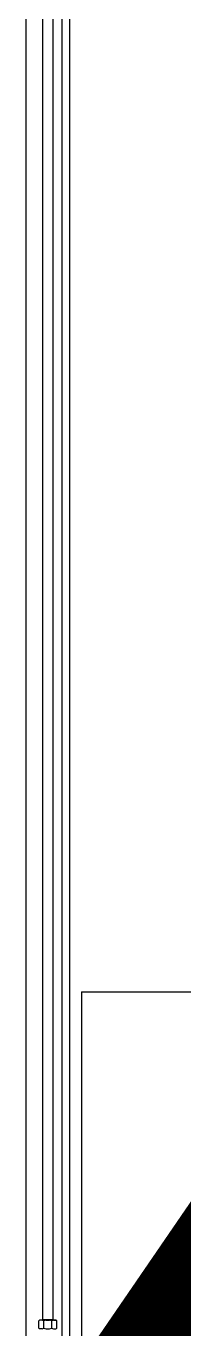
# Model space of a CAD drawing. Header units: millimetres. Extents: x -32710 to 654186, y -254124 to 420220.
# Drawn here: x 240979 to 241130, y 391238 to 392482 of the extents above; entities that cross this region are included whole.
import ezdxf
from ezdxf.xclip import XClip

# ---------------------------------------------------------------- set-up
doc = ezdxf.new("R2010")
doc.units = ezdxf.units.MM
doc.header["$LTSCALE"] = 1000
doc.linetypes.add('YFSHI-02(E-LINE)$0$HIDDEN', pattern=[0.3, 0.2, -0.1])
for name, color, linetype in [('FFU', 145, 'Continuous'), ('YFSHI-02(E-LINE)$0$SH-LINE-10', 10, 'Continuous'), ('YFSHI-02(E-LINE)$0$SH-LINE-130', 130, 'Continuous')]:
    doc.layers.add(name, color=color, linetype=linetype)

# ---------------------------------------------------------------- blocks, each defined once
blk = doc.blocks.new('YFSHI-02(E-LINE)')
at = {"layer": 'YFSHI-02(E-LINE)$0$SH-LINE-10'}
for p, q in [((240995.2, 391247), (240995.2, 392931)), ((240995.2, 391247), (240995.2, 392931)), ((241004.8, 392931), (241004.8, 391247)), ((241004.8, 392931), (241004.8, 391247)), ((240991.5, 391239.3), (240991.5, 391246.1)), ((240991.5, 391239.3), (240991.5, 391246.1)), ((240991.5, 391239.3), (240991.5, 391246.1)), ((240991.5, 391239.3), (240991.5, 391246.1)), ((240992.1, 391247), (241007.9, 391247)), ((240992.1, 391247), (241007.9, 391247)), ((240992.1, 391247), (241007.9, 391247)), ((240992.1, 391247), (241007.9, 391247)), ((240994.5, 391246.7), (240992.2, 391246.7)), ((240994.5, 391246.7), (240992.2, 391246.7)), ((240994.5, 391246.7), (240992.2, 391246.7)), ((240994.5, 391246.7), (240992.2, 391246.7)), ((241004.8, 391247), (240995.2, 391247)), ((241004.8, 391247), (240995.2, 391247)), ((240996.2, 391239.3), (240996.2, 391246.1)), ((240996.2, 391239.3), (240996.2, 391246.1)), ((240996.2, 391239.3), (240996.2, 391246.1)), ((240996.2, 391239.3), (240996.2, 391246.1)), ((240998.5, 391246.7), (241001.5, 391246.7)), ((240998.5, 391246.7), (241001.5, 391246.7)), ((241003.8, 391239.3), (241003.8, 391246.1)), ((241003.8, 391239.3), (241003.8, 391246.1)), ((241003.8, 391239.3), (241003.8, 391246.1)), ((241003.8, 391239.3), (241003.8, 391246.1)), ((241005.5, 391246.7), (241007.8, 391246.7)), ((241005.5, 391246.7), (241007.8, 391246.7)), ((241005.5, 391246.7), (241007.8, 391246.7)), ((241005.5, 391246.7), (241007.8, 391246.7)), ((241008.5, 391239.3), (241008.5, 391246.1)), ((241008.5, 391239.3), (241008.5, 391246.1)), ((241008.5, 391239.3), (241008.5, 391246.1)), ((241008.5, 391239.3), (241008.5, 391246.1)), ((240994.5, 391238.7), (240992.2, 391238.7)), ((240994.5, 391238.7), (240992.2, 391238.7)), ((240994.5, 391238.7), (240992.2, 391238.7)), ((240994.5, 391238.7), (240992.2, 391238.7)), ((240998.5, 391238.7), (241001.5, 391238.7)), ((240998.5, 391238.7), (241001.5, 391238.7)), ((240998.5, 391238.7), (241001.5, 391238.7)), ((240998.5, 391238.7), (241001.5, 391238.7)), ((241005.5, 391238.7), (241007.8, 391238.7)), ((241005.5, 391238.7), (241007.8, 391238.7)), ((241005.5, 391238.7), (241007.8, 391238.7)), ((241005.5, 391238.7), (241007.8, 391238.7))]:
    blk.add_line(p, q, dxfattribs=at)
for centre, radius, start, end in [((240992.9, 391245.7), 1.46, 120.5681, 163.207), ((240992.9, 391245.7), 1.46, 120.5681, 163.207), ((240992.9, 391245.7), 1.46, 120.5681, 163.207), ((240992.9, 391245.7), 1.46, 120.5681, 163.207), ((240992.7, 391245.4), 1.4, 111.8965, 149.5654), ((240992.7, 391245.4), 1.4, 111.8965, 149.5654), ((240992.7, 391245.4), 1.4, 111.8965, 149.5654), ((240992.7, 391245.4), 1.4, 111.8965, 149.5654), ((240993.6, 391241.1), 5.67, 61.7885, 80.1123), ((240993.6, 391241.1), 5.67, 61.7885, 80.1123), ((240993.6, 391241.1), 5.67, 61.7885, 80.1123), ((240993.6, 391241.1), 5.67, 61.7885, 80.1123), ((240999, 391240.2), 6.54, 94.1532, 114.8761), ((240999, 391240.2), 6.54, 94.1532, 114.8761), ((240999, 391240.2), 6.54, 94.1532, 114.8761), ((240999, 391240.2), 6.54, 94.1532, 114.8761), ((241001, 391240.2), 6.54, 65.1239, 85.8468), ((241001, 391240.2), 6.54, 65.1239, 85.8468), ((241001, 391240.2), 6.54, 65.1239, 85.8468), ((241001, 391240.2), 6.54, 65.1239, 85.8468), ((241006.4, 391241.1), 5.67, 99.8877, 118.2115), ((241006.4, 391241.1), 5.67, 99.8877, 118.2115), ((241006.4, 391241.1), 5.67, 99.8877, 118.2115), ((241006.4, 391241.1), 5.67, 99.8877, 118.2115), ((241007.3, 391245.4), 1.4, 30.4346, 68.1035), ((241007.3, 391245.4), 1.4, 30.4346, 68.1035), ((241007.3, 391245.4), 1.4, 30.4346, 68.1035), ((241007.3, 391245.4), 1.4, 30.4346, 68.1035), ((241007.1, 391245.7), 1.46, 16.793, 59.4319), ((241007.1, 391245.7), 1.46, 16.793, 59.4319), ((241007.1, 391245.7), 1.46, 16.793, 59.4319), ((241007.1, 391245.7), 1.46, 16.793, 59.4319), ((240992.9, 391239.7), 1.46, 196.793, 239.4319), ((240992.7, 391240), 1.4, 210.4346, 248.1035), ((240992.7, 391240), 1.4, 210.4346, 248.1035), ((240992.9, 391239.7), 1.46, 196.793, 239.4319), ((240992.9, 391239.7), 1.46, 196.793, 239.4319), ((240992.7, 391240), 1.4, 210.4346, 248.1035), ((240992.7, 391240), 1.4, 210.4346, 248.1035), ((240992.9, 391239.7), 1.46, 196.793, 239.4319), ((240993.6, 391244.3), 5.67, 279.8877, 298.2115), ((240993.6, 391244.3), 5.67, 279.8877, 298.2115), ((240993.6, 391244.3), 5.67, 279.8877, 298.2115), ((240993.6, 391244.3), 5.67, 279.8877, 298.2115), ((240999, 391245.2), 6.54, 245.1239, 265.8468), ((240999, 391245.2), 6.54, 245.1239, 265.8468), ((240999, 391245.2), 6.54, 245.1239, 265.8468), ((240999, 391245.2), 6.54, 245.1239, 265.8468), ((241001, 391245.2), 6.54, 274.1532, 294.8761), ((241001, 391245.2), 6.54, 274.1532, 294.8761), ((241001, 391245.2), 6.54, 274.1532, 294.8761), ((241001, 391245.2), 6.54, 274.1532, 294.8761), ((241006.4, 391244.3), 5.67, 241.7885, 260.1123), ((241006.4, 391244.3), 5.67, 241.7885, 260.1123), ((241006.4, 391244.3), 5.67, 241.7885, 260.1123), ((241006.4, 391244.3), 5.67, 241.7885, 260.1123), ((241007.3, 391240), 1.4, 291.8965, 329.5654), ((241007.3, 391240), 1.4, 291.8965, 329.5654), ((241007.3, 391240), 1.4, 291.8965, 329.5654), ((241007.3, 391240), 1.4, 291.8965, 329.5654), ((241007.1, 391239.7), 1.46, 300.5681, 343.207), ((241007.1, 391239.7), 1.46, 300.5681, 343.207), ((241007.1, 391239.7), 1.46, 300.5681, 343.207), ((241007.1, 391239.7), 1.46, 300.5681, 343.207)]:
    blk.add_arc(centre, radius, start, end, dxfattribs=at)
at = {"layer": 'YFSHI-02(E-LINE)$0$SH-LINE-130', "linetype": 'YFSHI-02(E-LINE)$0$HIDDEN', "ltscale": 100}
blk.add_line((241013.6, 391118), (241013.6, 392725), dxfattribs=at)
at = {"layer": 'YFSHI-02(E-LINE)$0$SH-LINE-130', "const_width": 82.6}
blk.add_lwpolyline([(241020.7, 391118), (242120.6, 392725)], dxfattribs=at)
at = {"layer": 'YFSHI-02(E-LINE)$0$SH-LINE-130'}
blk.add_lwpolyline([(241020.7, 391118), (240979.4, 391118), (240979.4, 392725), (241020.7, 392725), (241020.7, 391118)], dxfattribs=at)
blk = doc.blocks.new('FFU-120x120x55')
for p, q in [((-56.8, 50.8), (-56.8, 9)), ((56.8, 50.8), (-56.8, 50.8)), ((56.8, 50.8), (56.8, 9)), ((-56.8, 9), (56.8, 9)), ((-56.5, 0), (-56.5, 9)), ((56.5, 0), (56.5, 9)), ((-56.5, 0), (56.5, 0))]:
    blk.add_line(p, q)
for points in [[(-7, 54.87, 0.414214), (-7.13, 55), (-23, 55), (-23, 53.5), (-7.13, 53.5, 0.414214), (-7, 53.63)], [(6.87, 53.49, 0.396463), (7, 53.63), (7, 54.87, 0.414214), (6.87, 55), (-6.87, 55, 0.414214), (-7, 54.87), (-7, 53.63, 0.396539), (-6.87, 53.49, 0.029282)], [(7.13, 53.5), (23, 53.5), (23, 55), (7.13, 55, 0.414214), (7, 54.87), (7, 53.63, 0.414214)]]:
    blk.add_lwpolyline(points, format="xyb", close=True)
for points in [[(-22.03, 50.8), (-25, 50.8), (-25, 53.5), (-22.03, 53.5), (-22.03, 51.04)], [(-19, 50.8), (-20.35, 50.8), (-20.35, 53.5), (-19, 53.5), (-19, 51.04)], [(19, 50.8), (20.35, 50.8), (20.35, 53.5), (19, 53.5), (19, 50.95)], [(22.03, 50.8), (25, 50.8), (25, 53.5), (22.03, 53.5), (22.03, 50.95)], [(-7, 51.8), (-7, 52.7), (7, 52.7), (7, 51.8)]]:
    blk.add_lwpolyline(points, close=True)

msp = doc.modelspace()

# ---------------------------------------------------------------- block references
ref = msp.add_blockref('YFSHI-02(E-LINE)', (0, 0))
XClip(ref).set_block_clipping_path([(193435.9728033519, 355635.7797075855), (305020.60558715, 413217.0386999981)])
at = {"layer": 'FFU', "xscale": -10, "yscale": 10, "zscale": 10}
msp.add_blockref('FFU-120x120x55', (241600, 391052), dxfattribs=at)

doc.saveas('drawing.dxf')
